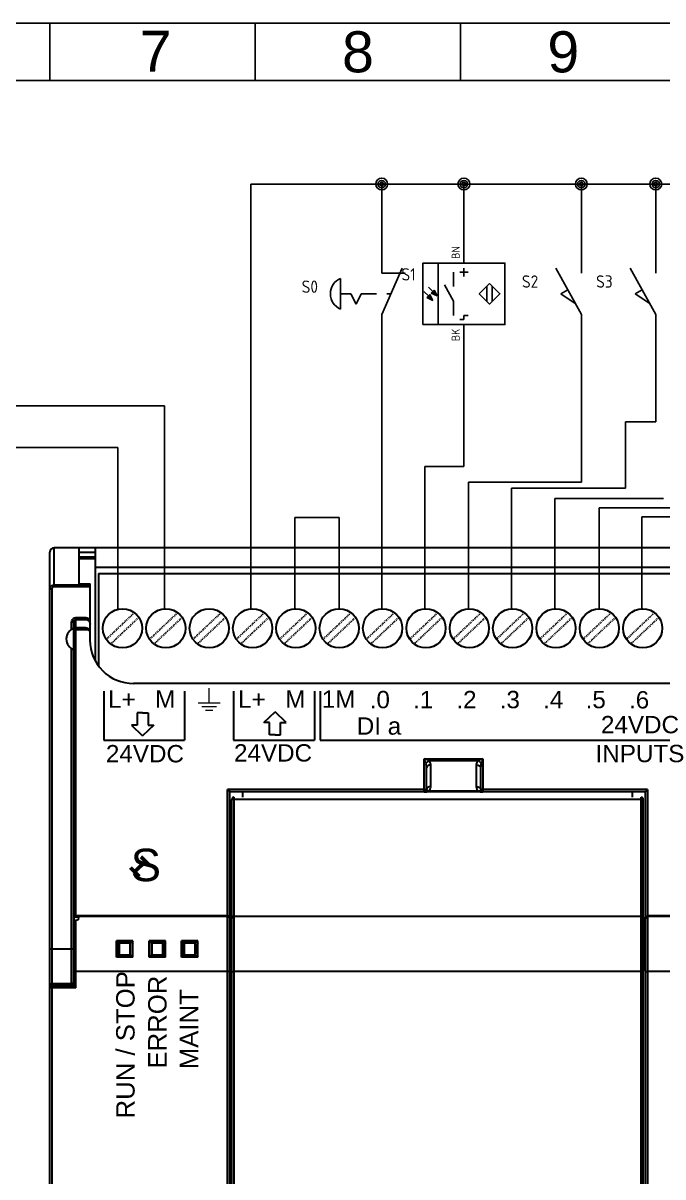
# Model space of a CAD drawing. Extents: x 0 to 414, y 0 to 296.
# Drawn here: x 153.7 to 231.6, y 155.5 to 296 of the extents above; entities that cross this region are included whole.
import ezdxf
from ezdxf.enums import TextEntityAlignment as Align

# ---------------------------------------------------------------- set-up
doc = ezdxf.new("R2010")
doc.units = 0
doc.linetypes.add('DOT', pattern=[0.2, 0.1, -0.1])
doc.layers.get('0').update_dxf_attribs({"lineweight": 30})
for name, color, linetype in [('CARTOUCHE', 7, 'Continuous'), ('NEUTRE', 5, 'Continuous'), ('POSITIF', 1, 'Continuous'), ('SYMS', 7, 'Continuous'), ('TAGS', 150, 'Continuous'), ('TERMS', 123, 'Continuous'), ('YEL_14_THHN', 2, 'Continuous')]:
    doc.layers.add(name, color=color, linetype=linetype)
doc.styles.get("Standard").update_dxf_attribs({"font": 'arial.ttf'})
doc.styles.add('WD_IEC', font='ISOCP2.shx', dxfattribs={"width": 0.9, "height": 4})

# ---------------------------------------------------------------- blocks, each defined once
blk = doc.blocks.new('VPB12ML')
for p, q in [((0, 7.5), (0, 2.5)), ((0, -2.5), (2.5, 3.125)), ((-5, 1.875), (-5, -1.875)), ((0, 2.5), (2.8678, 2.5)), ((-5, 0), (-3.75, 0)), ((-3.125, -1.25), (-3.75, 0)), ((-2.5, 0), (-3.125, -1.25)), ((-2.5, 0), (-0.625, 0)), ((0.625, 0), (1.11111, 0)), ((0, -2.5), (0, -7.5))]:
    blk.add_line(p, q)
blk.add_arc((-4.21875, 0), 2.03125, 112.6198649, 247.3801351)
at = {"style": 'WD_IEC'}
for tag, p in [('INST', (-8, 10.25)), ('LOC', (-8, 6.75)), ('TAG1', (-8, 3.25)), ('DESC1', (-8, -10.35)), ('DESC2', (-8, -13.85)), ('DESC3', (-8, -17.35))]:
    blk.add_attdef(tag, text='', height=2.5, dxfattribs=at).set_placement(p, align=Align.RIGHT)
blk.add_attdef('TERM01', text='', height=2, rotation=90, dxfattribs=at).set_placement((-1, 7.5), align=Align.RIGHT)
at = {"style": 'WD_IEC', "flags": 1}
for tag, p, height in [('X2TERM01', (0, 7.5), 0.32), ('CONTACT', (0.5, 4.5), 1), ('COMMON', (1.75, 3.25), 1), ('X1LINK', (1.5, 0), 0.32), ('ASSYCODE', (1, -4), 1), ('FAMILY', (1, -5.5), 1), ('CATDESC', (1, -7), 1), ('X8TERM02', (0, -7.5), 0.32)]:
    blk.add_attdef(tag, p, '', height=height, dxfattribs=at)
at = {"style": 'WD_IEC', "flags": 9}
for tag, p in [('MFG', (-8.5, -0.25)), ('CAT', (-8.5, -2.75))]:
    blk.add_attdef(tag, text='', height=1.5, dxfattribs=at).set_placement(p, align=Align.RIGHT)
at = {"style": 'WD_IEC'}
blk.add_attdef('TERM02', (-1, -7.5), '', height=2, rotation=90, dxfattribs=at)
at = {"lineweight": 15, "style": 'WD_IEC'}
blk.add_attdef('XREF', text='', height=2.5, dxfattribs=at).set_placement((-8, -6.35), align=Align.RIGHT)
blk = doc.blocks.new('VLS11')
for p, q in [((0, 7.5), (0, 2.5)), ((0, -2.5), (-3.12, 3.12)), ((-2.5, 0), (-1.65, 0.47)), ((-0.74, -1.18), (-2.5, 0)), ((0, -2.5), (0, -7.5))]:
    blk.add_line(p, q)
at = {"style": 'WD_IEC'}
for tag, p in [('INST', (-5.25, 6.75)), ('LOC', (-5.25, 3.75)), ('TAG1', (-5.25, 0.75)), ('XREF', (-5.25, -3.75)), ('DESC1', (-5.25, -6.75)), ('DESC2', (-5.25, -9.75)), ('DESC3', (-5.25, -12.75))]:
    blk.add_attdef(tag, text='', height=2.5, dxfattribs=at).set_placement(p, align=Align.RIGHT)
blk.add_attdef('TERM01', text='', height=2, rotation=90, dxfattribs=at).set_placement((-1, 7.5), align=Align.RIGHT)
at = {"style": 'WD_IEC', "flags": 1}
for tag, p, height in [('X2TERM01', (0, 7.5), 0.32), ('MFG', (2.75, 6.5), 1.5), ('CAT', (2.75, 4), 1.5), ('X4LINK', (-3.42, 0), 0.32), ('X1LINK', (0, 0), 0.32), ('CONTACT', (1, -2.5), 1), ('COMMON', (2.25, -3.75), 1), ('ASSYCODE', (1, -4), 1), ('FAMILY', (1, -5.5), 1), ('CATDESC', (1, -7), 1), ('X8TERM02', (0, -7.5), 0.32)]:
    blk.add_attdef(tag, p, '', height=height, dxfattribs=at)
at = {"style": 'WD_IEC'}
blk.add_attdef('TERM02', (-1, -7.5), '', height=2, rotation=90, dxfattribs=at)
at = {"lineweight": 15, "style": 'WD_IEC'}
blk.add_attdef('WDTAGALT', text='', height=2.5, dxfattribs=at).set_placement((-5.25, -15.75), align=Align.RIGHT)
blk = doc.blocks.new('VPE11PE2')
for p, q in [((-6.25, 7.5), (-6.25, -7.5)), ((0, 6.25), (0, 4.25)), ((-2.5, 5.25), (-2.5, 1.75)), ((-1, 5.25), (1, 5.25)), ((-8.66, -0.53), (-9.72, 0.53)), ((-7.59, 0.53), (-8.66, 1.59)), ((-7.24, 0.88), (-7.95, 0.18)), ((-7.95, 0.18), (-6.53, -0.53)), ((-6.53, -0.53), (-7.24, 0.88)), ((-2.5, -1.75), (-4.69, 2.19)), ((5.62, 1.87), (5.62, -1.88)), ((6.88, 1.87), (6.88, -1.88)), ((-8.3, -0.18), (-9.01, -0.88)), ((-9.01, -0.88), (-7.59, -1.59)), ((-7.59, -1.59), (-8.3, -0.18)), ((-2.5, -1.75), (-2.5, -5.25)), ((0, -6.25), (0, -5.25)), ((0, -5.25), (1, -5.25)), ((-1, -6.25), (0, -6.25))]:
    blk.add_line(p, q)
for points in [[(-10, -7.5), (10, -7.5), (10, 7.5), (-10, 7.5)], [(6.25, 2.5), (8.75, 0), (6.25, -2.5), (3.75, 0)]]:
    blk.add_lwpolyline(points, close=True)
for points in [[(-7.24, 0.88), (-7.95, 0.18), (-6.53, -0.53)], [(-8.3, -0.18), (-9.01, -0.88), (-7.59, -1.59)]]:
    blk.add_solid(points)
at = {"style": 'WD_IEC'}
blk.add_attdef('TERM02', (-1, 8.5), '', height=2, rotation=90, dxfattribs=at)
for tag, p in [('INST', (-11.75, 10.25)), ('LOC', (-11.75, 6.75)), ('TAG1', (-11.75, 3.25)), ('XREF', (-11.75, -1.35)), ('DESC1', (-11.75, -5.2)), ('DESC2', (-11.75, -8.7)), ('DESC3', (-11.75, -12.2)), ('WDTAGALT', (-11.25, -15.12))]:
    blk.add_attdef(tag, text='', height=2.5, dxfattribs=at).set_placement(p, align=Align.RIGHT)
at = {"style": 'WD_IEC', "flags": 1}
for tag, p, height in [('X2TERM02', (0, 7.5), 0.32), ('MFG', (12.75, 6.5), 1.5), ('CAT', (12.75, 4), 1.5), ('ASSYCODE', (11, -4), 1), ('FAMILY', (11, -5.5), 1), ('X8TERM01', (0, -7.5), 0.32), ('CATDESC', (11, -7), 1)]:
    blk.add_attdef(tag, p, '', height=height, dxfattribs=at)
at = {"style": 'WD_IEC'}
blk.add_attdef('TERM01', text='', height=2, rotation=90, dxfattribs=at).set_placement((-1, -8.5), align=Align.RIGHT)
blk = doc.blocks.new('WDDOT')
for radius in [0.72, 0.449, 0.223]:
    blk.add_circle((0, 0), radius)

msp = doc.modelspace()

# ---------------------------------------------------------------- linework, layer by layer
at = {"color": 7, "linetype": 'Continuous'}
for p, q in [((157.52, 227.41), (157.52, 232.1)), ((301.6, 232.1), (157.52, 232.1)), ((160.56, 227.71), (160.56, 232.1)), ((162.54, 218.33), (162.54, 232.1)), ((156.99, 100.68), (156.99, 231.57)), ((160.56, 231.57), (162.54, 231.57)), ((160.56, 231.04), (162.54, 231.04)), ((162.54, 230.78), (160.56, 230.78)), ((264.71, 229.71), (162.54, 229.71)), ((162.92, 229), (162.92, 217.73)), ((162.92, 229), (264.33, 229)), ((157.52, 227.62), (161.88, 227.62)), ((160.56, 227.75), (161.88, 227.75)), ((161.88, 227.71), (160.56, 227.71)), ((161.88, 220.88), (161.88, 227.75)), ((157.26, 105.13), (157.26, 227.12)), ((157.52, 227.41), (161.88, 227.41)), ((160.16, 187.15), (160.16, 223.62)), ((160.16, 223.62), (161.35, 223.62)), ((160.16, 223.41), (161.35, 223.41)), ((159.63, 222.2), (159.63, 223.05)), ((159.9, 186.96), (159.9, 223.09)), ((161.35, 222.38), (160.16, 222.38)), ((161.35, 222.15), (160.16, 222.15)), ((159.63, 178.81), (159.63, 219.83)), ((283.26, 215.61), (167.15, 215.61)), ((202.58, 202.41), (202.58, 206.42)), ((202.72, 205.99), (202.58, 206.42)), ((202.78, 206.35), (202.58, 206.42)), ((202.58, 206.42), (209.71, 206.42)), ((202.78, 205.83), (202.72, 205.99)), ((202.93, 206.3), (202.78, 206.35)), ((202.84, 202.68), (202.84, 205.33)), ((203.06, 206.25), (202.93, 206.3)), ((203.17, 206.22), (203.06, 206.25)), ((203.17, 206.22), (209.12, 206.22)), ((203.37, 203.04), (203.37, 205.7)), ((208.91, 205.7), (208.91, 203.04)), ((209.22, 206.25), (209.12, 206.22)), ((209.35, 206.3), (209.22, 206.25)), ((209.51, 206.35), (209.35, 206.3)), ((209.44, 205.33), (209.44, 202.68)), ((209.71, 206.42), (209.51, 206.35)), ((209.61, 206.13), (209.51, 205.83)), ((209.71, 206.42), (209.61, 206.13)), ((209.71, 206.42), (209.71, 202.41)), ((178.63, 132.86), (178.63, 202.69)), ((202.58, 202.69), (178.63, 202.69)), ((178.9, 187.07), (178.9, 202.41)), ((178.9, 133.14), (178.9, 202.41)), ((229.5, 202.41), (178.9, 202.41)), ((180.48, 201.75), (180.48, 202.41)), ((209.71, 202.41), (202.58, 202.41)), ((202.87, 202.55), (202.77, 202.49)), ((202.86, 202.43), (202.94, 202.44)), ((209.13, 202.49), (203.15, 202.49)), ((209.42, 202.55), (209.51, 202.49)), ((209.57, 202.42), (209.71, 202.41)), ((229.76, 202.69), (209.71, 202.69)), ((227.91, 201.75), (227.91, 202.41)), ((229.5, 133.14), (229.5, 202.41)), ((229.76, 202.69), (229.76, 132.86)), ((179.16, 134.06), (179.16, 201.49)), ((179.42, 133.8), (179.42, 201.75)), ((179.42, 201.5), (228.97, 201.5)), ((228.97, 133.8), (228.97, 201.75)), ((229.23, 134.06), (229.23, 201.49)), ((159.92, 187.06), (159.9, 186.96)), ((159.91, 187), (159.9, 186.91)), ((159.9, 179.08), (159.9, 186.91)), ((159.96, 187.07), (159.91, 187)), ((159.96, 186.67), (159.96, 187.07)), ((178.63, 187.31), (160.16, 187.31)), ((178.63, 187.22), (160.16, 187.22)), ((178.88, 187.06), (178.9, 186.96)), ((178.9, 151.62), (178.9, 186.96)), ((228.97, 187.22), (179.42, 187.22)), ((229.23, 186.96), (229.2, 187.09)), ((229.21, 187.16), (229.23, 187.07)), ((229.23, 187.07), (229.23, 180.64)), ((298.96, 187.31), (229.76, 187.31)), ((298.96, 187.22), (229.76, 187.22)), ((160.16, 178.55), (160.16, 186.77)), ((179.16, 185.86), (178.9, 185.86)), ((179.16, 185.65), (178.9, 185.65)), ((229.5, 185.86), (229.23, 185.86)), ((229.5, 185.65), (229.23, 185.65)), ((165.11, 184.27), (165.17, 184.21)), ((167.09, 184.27), (165.11, 184.27)), ((165.17, 184.21), (165.2, 184.21)), ((165.2, 184.21), (165.22, 184.21)), ((166.97, 184.21), (165.22, 184.21)), ((166.97, 184.21), (167.03, 184.21)), ((167.09, 184.27), (167.03, 184.21)), ((169.12, 184.21), (169.06, 184.27)), ((171.05, 184.27), (169.06, 184.27)), ((169.12, 184.21), (169.16, 184.21)), ((169.16, 184.21), (169.18, 184.21)), ((170.93, 184.21), (169.18, 184.21)), ((170.93, 184.21), (170.99, 184.21)), ((170.99, 184.21), (171.05, 184.27)), ((173.08, 184.21), (173.02, 184.27)), ((175.01, 184.27), (173.02, 184.27)), ((173.08, 184.21), (173.12, 184.21)), ((173.12, 184.21), (173.14, 184.21)), ((174.89, 184.21), (173.14, 184.21)), ((174.89, 184.21), (174.95, 184.21)), ((174.95, 184.21), (175.01, 184.27)), ((156.99, 183.28), (159.9, 183.28)), ((166.77, 183.99), (165.43, 183.99)), ((167.05, 183.58), (167.05, 183.38)), ((167.05, 183.38), (167.05, 183.18)), ((167.05, 183.18), (167.05, 182.98)), ((167.05, 182.98), (167.06, 182.82)), ((167.09, 183.96), (167.06, 183.94)), ((167.06, 183.94), (167.09, 183.85)), ((167.06, 182.62), (167.09, 182.71)), ((169.09, 183.94), (169.07, 183.85)), ((169.09, 182.62), (169.07, 182.71)), ((169.07, 182.6), (169.09, 182.62)), ((169.1, 183.57), (169.1, 183.74)), ((169.1, 183.38), (169.1, 183.57)), ((169.1, 183.17), (169.1, 183.38)), ((169.1, 182.98), (169.1, 183.17)), ((170.72, 183.99), (169.39, 183.99)), ((171.01, 183.58), (171.01, 183.38)), ((171.01, 183.38), (171.01, 183.18)), ((171.01, 183.18), (171.01, 182.98)), ((171.01, 182.98), (171.02, 182.82)), ((171.05, 183.96), (171.02, 183.94)), ((171.02, 183.94), (171.05, 183.85)), ((171.02, 182.62), (171.05, 182.71)), ((173.05, 183.94), (173.02, 183.85)), ((173.05, 182.62), (173.02, 182.71)), ((173.02, 182.6), (173.05, 182.62)), ((173.06, 183.57), (173.06, 183.74)), ((173.06, 183.38), (173.06, 183.57)), ((173.06, 183.17), (173.06, 183.38)), ((173.06, 182.98), (173.06, 183.17)), ((174.68, 183.99), (173.35, 183.99)), ((174.97, 183.58), (174.97, 183.38)), ((174.97, 183.38), (174.97, 183.18)), ((174.97, 183.18), (174.97, 182.98)), ((174.97, 182.98), (174.97, 182.82)), ((175.01, 183.96), (174.98, 183.94)), ((174.98, 183.94), (175, 183.85)), ((174.98, 182.62), (175, 182.71)), ((165.11, 182.29), (165.17, 182.35)), ((167.09, 182.29), (165.11, 182.29)), ((165.22, 182.35), (165.17, 182.35)), ((165.22, 182.35), (166.97, 182.35)), ((165.43, 182.56), (166.77, 182.56)), ((166.99, 182.35), (166.97, 182.35)), ((167.03, 182.35), (166.99, 182.35)), ((167.09, 182.29), (167.03, 182.35)), ((169.12, 182.35), (169.06, 182.29)), ((171.05, 182.29), (169.06, 182.29)), ((169.18, 182.35), (169.12, 182.35)), ((169.18, 182.35), (170.93, 182.35)), ((169.39, 182.56), (170.72, 182.56)), ((170.99, 182.35), (170.93, 182.35)), ((170.99, 182.35), (171.05, 182.29)), ((173.08, 182.35), (173.02, 182.29)), ((175.01, 182.29), (173.02, 182.29)), ((173.14, 182.35), (173.08, 182.35)), ((173.14, 182.35), (174.89, 182.35)), ((173.35, 182.56), (174.68, 182.56)), ((174.95, 182.35), (174.89, 182.35)), ((174.95, 182.35), (175.01, 182.29)), ((179.16, 181.26), (178.9, 181.26)), ((229.5, 181.26), (229.23, 181.26)), ((178.63, 180.53), (160.16, 180.53)), ((228.97, 180.53), (179.42, 180.53)), ((298.96, 180.53), (229.76, 180.53)), ((157.26, 179.07), (159.63, 179.07)), ((159.64, 178.81), (157.26, 178.81)), ((160.16, 178.55), (157.26, 178.55)), ((159.73, 178.76), (159.68, 178.79)), ((159.85, 178.71), (159.73, 178.76)), ((159.92, 179.03), (159.91, 179.06)), ((159.98, 178.91), (159.92, 179.03)), ((160.16, 178.55), (159.98, 178.91))]:
    msp.add_line(p, q, dxfattribs=at)
at = {"linetype": 'DOT'}
for p, q in [((163.85, 220.98), (167.28, 224.23)), ((164.39, 220.41), (167.82, 223.66)), ((169.12, 220.98), (172.55, 224.23)), ((169.67, 220.41), (173.1, 223.66)), ((174.4, 220.98), (177.83, 224.23)), ((174.95, 220.41), (178.38, 223.66)), ((179.68, 220.98), (183.11, 224.23)), ((180.22, 220.41), (183.65, 223.66)), ((184.96, 220.98), (188.39, 224.23)), ((185.5, 220.41), (188.93, 223.66)), ((190.24, 220.98), (193.66, 224.23)), ((190.78, 220.41), (194.21, 223.66)), ((195.51, 220.98), (198.94, 224.23)), ((196.06, 220.41), (199.49, 223.66)), ((200.79, 220.98), (204.22, 224.23)), ((201.34, 220.41), (204.76, 223.66)), ((206.07, 220.98), (209.5, 224.23)), ((206.61, 220.41), (210.04, 223.66)), ((211.35, 220.98), (214.78, 224.23)), ((211.89, 220.41), (215.32, 223.66)), ((216.62, 220.98), (220.05, 224.23)), ((217.17, 220.41), (220.6, 223.66)), ((221.9, 220.98), (225.33, 224.23)), ((222.45, 220.41), (225.88, 223.66)), ((227.18, 220.98), (230.61, 224.23)), ((227.72, 220.41), (231.15, 223.66))]:
    msp.add_line(p, q, dxfattribs=at)
at = {"color": 7, "linetype": 'Continuous', "lineweight": 15}
for p, q in [((176.38, 213.24), (176.38, 215.05)), ((175.03, 213.24), (177.74, 213.24)), ((175.48, 212.79), (177.29, 212.79)), ((175.93, 212.34), (176.83, 212.34))]:
    msp.add_line(p, q, dxfattribs=at)
for p, q in [((163.57, 214.67), (163.57, 208.72)), ((173.37, 214.67), (173.37, 208.72)), ((179.35, 214.67), (179.35, 208.72)), ((189.21, 214.67), (189.21, 208.72)), ((189.9, 214.67), (189.9, 208.72)), ((183.05, 210.84), (184.41, 212.15)), ((185.76, 210.84), (184.41, 212.15)), ((167.6, 212.01), (167.6, 210.54)), ((168.28, 212.01), (167.6, 212.01)), ((168.28, 212.01), (168.96, 212.01)), ((168.96, 212.01), (168.96, 210.54)), ((183.73, 210.84), (183.05, 210.84)), ((183.73, 209.36), (183.73, 210.84)), ((185.08, 209.36), (185.08, 210.84)), ((185.08, 210.84), (185.76, 210.84)), ((166.92, 210.54), (168.28, 209.22)), ((167.6, 210.54), (166.92, 210.54)), ((169.64, 210.54), (168.28, 209.22)), ((168.96, 210.54), (169.64, 210.54)), ((184.41, 209.36), (183.73, 209.36)), ((184.41, 209.36), (185.08, 209.36)), ((163.57, 208.72), (173.37, 208.72)), ((179.35, 208.72), (189.21, 208.72)), ((189.9, 208.72), (264.76, 208.72)), ((168.43, 193.96), (167.32, 192.86)), ((168.52, 193.87), (167.41, 192.76)), ((167.97, 194.41), (169.02, 193.37)), ((168.06, 194.51), (169.12, 193.46)), ((168.15, 194.6), (169.21, 193.56)), ((166.7, 193.1), (167.76, 192.05)), ((166.79, 193.19), (167.85, 192.15)), ((166.88, 193.29), (167.94, 192.24)), ((168.61, 193.78), (167.51, 192.67))]:
    msp.add_line(p, q)
at = {"color": 7, "linetype": 'Continuous'}
for points in [[(156.99, 227.08), (157, 227.16), (157.02, 227.24), (157.05, 227.33), (157.1, 227.41), (157.17, 227.48), (157.24, 227.54), (157.33, 227.58), (157.42, 227.61), (157.52, 227.62)], [(156.99, 227.08), (157.03, 227.1), (157.13, 227.12), (157.26, 227.12)], [(157.26, 227.12), (157.26, 227.16), (157.27, 227.21), (157.29, 227.25), (157.31, 227.3), (157.34, 227.33), (157.38, 227.37), (157.43, 227.39), (157.47, 227.4), (157.52, 227.41)], [(159.63, 223.05), (159.66, 223.24), (159.74, 223.4), (159.86, 223.52), (160, 223.59), (160.16, 223.62)], [(159.9, 223.09), (159.91, 223.19), (159.95, 223.28), (160.01, 223.35), (160.08, 223.39), (160.16, 223.41)], [(161.35, 223.62), (161.54, 223.6), (161.71, 223.52), (161.88, 223.4)], [(161.35, 223.41), (161.5, 223.38), (161.65, 223.3), (161.77, 223.17), (161.85, 223), (161.88, 222.81)], [(159.9, 223.09), (159.86, 223.07), (159.76, 223.06), (159.63, 223.05)], [(159.9, 222.13), (159.92, 222.22), (159.97, 222.31), (160.06, 222.36), (160.16, 222.38)], [(160.16, 222.15), (160.06, 222.15), (159.97, 222.15), (159.92, 222.14), (159.9, 222.13)], [(161.35, 222.38), (161.44, 222.38), (161.51, 222.36), (161.58, 222.33), (161.64, 222.31), (161.68, 222.28), (161.73, 222.24), (161.76, 222.2), (161.8, 222.16), (161.82, 222.12), (161.85, 222.07), (161.86, 222.02), (161.87, 221.97), (161.88, 221.92)], [(161.88, 221.92), (161.87, 221.95), (161.86, 221.97), (161.85, 222), (161.82, 222.02), (161.8, 222.04), (161.76, 222.06), (161.73, 222.08), (161.68, 222.1), (161.64, 222.12), (161.58, 222.13), (161.51, 222.14), (161.44, 222.15), (161.35, 222.15)], [(203.17, 206.22), (203.01, 206.11), (202.87, 205.98), (202.78, 205.83)], [(202.84, 205.33), (202.84, 205.52), (202.81, 205.69), (202.78, 205.83)], [(203.37, 205.7), (203.17, 205.67), (203, 205.59), (202.88, 205.47), (202.84, 205.33)], [(203.37, 205.7), (203.35, 205.89), (203.27, 206.07), (203.17, 206.22)], [(209.12, 206.22), (209.01, 206.07), (208.94, 205.89), (208.91, 205.7)], [(208.91, 205.7), (209.12, 205.67), (209.29, 205.59), (209.4, 205.47), (209.44, 205.33)], [(209.12, 206.22), (209.28, 206.11), (209.41, 205.98), (209.51, 205.83)], [(209.51, 205.83), (209.47, 205.68), (209.45, 205.52), (209.44, 205.33)], [(178.9, 202.41), (178.88, 202.44), (178.83, 202.49), (178.77, 202.55), (178.7, 202.62), (178.63, 202.69)], [(202.58, 202.69), (202.68, 202.69), (202.76, 202.69), (202.82, 202.68), (202.84, 202.68)], [(202.58, 202.41), (202.68, 202.41), (202.77, 202.42), (202.86, 202.43)], [(203.37, 203.04), (203.17, 203.01), (203, 202.93), (202.88, 202.81), (202.84, 202.68)], [(203.15, 202.49), (203, 202.55), (202.87, 202.55)], [(202.94, 202.44), (203.02, 202.46), (203.09, 202.47), (203.15, 202.49)], [(203.15, 202.49), (203.24, 202.6), (203.31, 202.73), (203.35, 202.88), (203.37, 203.04)], [(208.91, 203.04), (208.93, 202.88), (208.98, 202.73), (209.04, 202.6), (209.13, 202.49)], [(208.91, 203.04), (209.12, 203.01), (209.29, 202.93), (209.4, 202.81), (209.44, 202.68)], [(209.13, 202.49), (209.28, 202.55), (209.42, 202.55)], [(209.13, 202.49), (209.21, 202.47), (209.32, 202.44)], [(209.32, 202.44), (209.44, 202.43), (209.57, 202.42)], [(209.71, 202.69), (209.61, 202.69), (209.52, 202.69), (209.46, 202.68), (209.44, 202.68)], [(229.5, 202.41), (229.52, 202.44), (229.56, 202.49), (229.62, 202.55), (229.69, 202.62), (229.76, 202.69)], [(179.16, 201.49), (179.19, 201.5), (179.29, 201.5), (179.42, 201.5)], [(229.23, 201.49), (229.2, 201.5), (229.1, 201.5), (228.97, 201.5)], [(159.9, 187.07), (159.91, 187.15), (159.95, 187.21), (160.01, 187.27), (160.08, 187.3), (160.16, 187.31)], [(160.16, 187.22), (160.06, 187.2), (159.97, 187.15), (159.92, 187.06)], [(160.16, 187.15), (160.09, 187.15), (160.02, 187.12), (159.96, 187.07)], [(160.56, 187), (160.53, 187.06), (160.45, 187.1), (160.32, 187.13), (160.16, 187.15)], [(160.16, 186.77), (160.32, 186.81), (160.45, 186.87), (160.53, 186.93), (160.56, 187)], [(178.86, 187.2), (178.8, 187.25), (178.73, 187.29), (178.63, 187.31)], [(178.63, 187.22), (178.73, 187.2), (178.82, 187.15), (178.88, 187.06)], [(178.9, 187.07), (178.89, 187.13), (178.86, 187.2)], [(179.16, 187.07), (179.18, 187.16), (179.24, 187.24), (179.32, 187.29), (179.42, 187.31)], [(179.16, 186.96), (179.2, 187.09), (179.29, 187.19), (179.42, 187.22)], [(228.97, 187.31), (229.07, 187.29), (229.16, 187.24), (229.21, 187.16)], [(229.2, 187.09), (229.1, 187.19), (228.97, 187.22)], [(229.5, 187.07), (229.51, 187.13), (229.54, 187.2), (229.59, 187.25), (229.66, 187.29), (229.76, 187.31)], [(229.76, 187.22), (229.66, 187.2), (229.57, 187.15), (229.52, 187.06), (229.5, 186.96)], [(159.9, 186.5), (159.91, 186.59), (159.96, 186.67)], [(159.96, 186.67), (160.02, 186.72), (160.09, 186.75), (160.16, 186.77)], [(165.11, 182.29), (165.11, 182.95), (165.11, 183.61), (165.11, 184.27)], [(165.17, 184.21), (165.17, 183.59), (165.17, 182.97), (165.17, 182.35)], [(165.22, 184.21), (165.29, 184.14), (165.36, 184.07), (165.43, 183.99)], [(166.97, 184.21), (166.91, 184.14), (166.84, 184.07), (166.77, 183.99)], [(167.03, 182.35), (167.03, 182.97), (167.03, 183.59), (167.03, 184.21)], [(167.09, 182.29), (167.09, 182.95), (167.09, 183.61), (167.09, 184.27)], [(169.06, 182.29), (169.07, 182.95), (169.07, 183.61), (169.06, 184.27)], [(169.12, 184.21), (169.13, 183.59), (169.13, 182.97), (169.12, 182.35)], [(169.18, 184.21), (169.25, 184.14), (169.32, 184.07), (169.39, 183.99)], [(170.93, 184.21), (170.86, 184.14), (170.79, 184.07), (170.72, 183.99)], [(170.99, 182.35), (170.99, 182.97), (170.99, 183.59), (170.99, 184.21)], [(171.05, 182.29), (171.05, 182.95), (171.05, 183.61), (171.05, 184.27)], [(173.02, 182.29), (173.02, 182.95), (173.02, 183.61), (173.02, 184.27)], [(173.08, 184.21), (173.08, 183.59), (173.08, 182.97), (173.08, 182.35)], [(173.14, 184.21), (173.21, 184.14), (173.28, 184.07), (173.35, 183.99)], [(174.89, 184.21), (174.82, 184.14), (174.75, 184.07), (174.68, 183.99)], [(174.95, 182.35), (174.94, 182.97), (174.94, 183.59), (174.95, 184.21)], [(175.01, 182.29), (175, 182.95), (175, 183.61), (175.01, 184.27)], [(165.43, 183.99), (165.43, 183.04), (165.43, 182.56)], [(166.77, 182.56), (166.76, 183.52), (166.77, 183.99)], [(167.06, 183.94), (167.06, 183.93), (167.06, 183.9), (167.06, 183.86), (167.06, 183.81), (167.06, 183.74), (167.05, 183.58)], [(167.06, 182.82), (167.06, 182.75), (167.06, 182.7), (167.06, 182.66), (167.06, 182.63), (167.06, 182.62)], [(169.1, 183.74), (169.1, 183.81), (169.09, 183.86), (169.09, 183.9), (169.09, 183.93), (169.09, 183.94)], [(169.09, 182.62), (169.09, 182.63), (169.09, 182.65), (169.09, 182.69), (169.1, 182.75), (169.1, 182.81), (169.1, 182.98)], [(169.39, 183.99), (169.39, 183.04), (169.39, 182.56)], [(170.72, 182.56), (170.72, 183.52), (170.72, 183.99)], [(171.02, 183.94), (171.02, 183.93), (171.02, 183.9), (171.02, 183.86), (171.02, 183.81), (171.02, 183.74), (171.01, 183.58)], [(171.02, 182.82), (171.02, 182.75), (171.02, 182.7), (171.02, 182.66), (171.02, 182.63), (171.02, 182.62)], [(173.06, 183.74), (173.05, 183.81), (173.05, 183.86), (173.05, 183.9), (173.05, 183.93), (173.05, 183.94)], [(173.05, 182.62), (173.05, 182.63), (173.05, 182.65), (173.05, 182.69), (173.05, 182.75), (173.06, 182.81), (173.06, 182.98)], [(173.35, 183.99), (173.35, 183.04), (173.35, 182.56)], [(174.68, 182.56), (174.68, 183.52), (174.68, 183.99)], [(174.98, 183.94), (174.98, 183.93), (174.98, 183.9), (174.98, 183.86), (174.97, 183.81), (174.97, 183.74), (174.97, 183.58)], [(174.97, 182.82), (174.97, 182.75), (174.98, 182.7), (174.98, 182.66), (174.98, 182.63), (174.98, 182.62)], [(165.22, 182.35), (165.29, 182.42), (165.36, 182.49), (165.43, 182.56)], [(166.97, 182.35), (166.91, 182.42), (166.84, 182.49), (166.77, 182.56)], [(169.18, 182.35), (169.25, 182.42), (169.32, 182.49), (169.39, 182.56)], [(170.93, 182.35), (170.86, 182.42), (170.79, 182.49), (170.72, 182.56)], [(173.14, 182.35), (173.21, 182.42), (173.28, 182.49), (173.35, 182.56)], [(174.89, 182.35), (174.82, 182.42), (174.75, 182.49), (174.68, 182.56)], [(160.16, 180.53), (160.06, 180.54), (159.98, 180.56), (159.92, 180.59), (159.9, 180.64)], [(178.9, 180.64), (178.88, 180.6), (178.82, 180.56), (178.74, 180.54), (178.63, 180.53)], [(179.16, 180.64), (179.19, 180.58), (179.29, 180.54), (179.42, 180.53)], [(229.23, 180.64), (229.2, 180.58), (229.11, 180.54), (228.97, 180.53)], [(229.5, 180.64), (229.51, 180.6), (229.57, 180.56), (229.66, 180.54), (229.76, 180.53)], [(156.99, 178.81), (157.01, 178.91), (157.07, 179), (157.16, 179.05), (157.26, 179.07)], [(157.26, 178.81), (157.2, 178.8), (157.15, 178.79), (157.09, 178.75), (157.04, 178.7), (157.01, 178.63), (156.99, 178.55)], [(157.26, 178.55), (157.16, 178.55), (157.07, 178.55), (157.01, 178.55), (156.99, 178.55)], [(159.82, 179.15), (159.73, 179.09), (159.63, 179.07)], [(159.9, 179.08), (159.86, 178.95), (159.76, 178.85), (159.63, 178.81)], [(159.64, 178.81), (159.63, 178.81), (159.63, 178.81)], [(159.9, 179.07), (159.86, 178.94), (159.77, 178.84), (159.64, 178.81)], [(159.68, 178.79), (159.67, 178.8), (159.65, 178.8), (159.64, 178.81), (159.64, 178.81)], [(159.9, 179.34), (159.88, 179.24), (159.82, 179.15)], [(160.16, 178.55), (160.08, 178.59), (159.85, 178.71)], [(159.9, 179.07), (159.9, 179.07), (159.9, 179.08)], [(159.91, 179.06), (159.9, 179.07), (159.9, 179.07)]]:
    msp.add_lwpolyline(points, dxfattribs=at)
for centre in [(165.83, 222.32), (171.11, 222.32), (176.39, 222.32), (181.67, 222.32), (186.94, 222.32), (192.22, 222.32), (197.5, 222.32), (202.78, 222.32), (208.06, 222.32), (213.33, 222.32), (218.61, 222.32), (223.89, 222.32), (229.17, 222.32)]:
    msp.add_circle(centre, 2.39, dxfattribs=at)
for centre, radius, start, end in [((157.52, 231.57), 0.528, 90, 180), ((160.38, 221.02), 1.4, 110.016, 249.984), ((167.15, 220.88), 5.28, 179.9999, 270.0004), ((202.58, 202.68), 0.264, 270, 0), ((209.71, 202.68), 0.264, 180, 270), ((179.42, 201.49), 0.264, 90, 180), ((179.42, 201.49), 0.264, 90, 180), ((228.97, 201.49), 0.264, 0, 90)]:
    msp.add_arc(centre, radius, start, end, dxfattribs=at)
at = {"layer": 'CARTOUCHE'}
for p, q in [((414, 296), (0, 296)), ((157, 296), (157, 289)), ((182, 296), (182, 289)), ((207, 296), (207, 289)), ((414, 289), (0, 289))]:
    msp.add_line(p, q, dxfattribs=at)
at = {"layer": 'NEUTRE', "color": 5}
for p, q in [((150.45, 249.39), (170.95, 249.39)), ((170.95, 249.39), (170.95, 224.71))]:
    msp.add_line(p, q, dxfattribs=at)
at = {"layer": 'POSITIF'}
for p, q in [((140.38, 244.35), (165.26, 244.35)), ((165.26, 244.35), (165.26, 224.65))]:
    msp.add_line(p, q, dxfattribs=at)
at = {"layer": 'YEL_14_THHN', "color": 1}
for p, q in [((181.47, 224.71), (181.47, 276.4)), ((181.47, 276.4), (197.39, 276.4)), ((197.39, 276.4), (197.39, 270.54)), ((197.39, 276.4), (207.4, 276.4)), ((207.4, 276.4), (207.4, 266.79)), ((207.4, 276.4), (221.7, 276.4)), ((221.7, 276.4), (221.7, 270.54)), ((221.7, 276.4), (230.76, 276.4)), ((230.76, 276.4), (230.76, 270.54)), ((230.76, 276.4), (239.54, 276.4))]:
    msp.add_line(p, q, dxfattribs=at)
at = {"layer": 'YEL_14_THHN', "color": 6}
for p, q in [((207.4, 242), (207.4, 259.29)), ((202.64, 224.71), (202.64, 242)), ((202.64, 242), (207.4, 242))]:
    msp.add_line(p, q, dxfattribs=at)
at = {"layer": 'YEL_14_THHN', "color": 241}
for p, q in [((197.4, 224.71), (197.4, 255.54)), ((229.08, 224.71), (229.08, 235.91)), ((229.08, 235.91), (239.1, 235.91))]:
    msp.add_line(p, q, dxfattribs=at)
at = {"layer": 'YEL_14_THHN', "color": 64}
for p, q in [((221.7, 240.13), (221.7, 255.54)), ((207.95, 224.71), (207.95, 240.13)), ((207.95, 240.13), (221.7, 240.13))]:
    msp.add_line(p, q, dxfattribs=at)
at = {"layer": 'YEL_14_THHN', "color": 40}
for p, q in [((230.76, 247.45), (230.76, 255.54)), ((227.09, 239.36), (227.09, 247.45)), ((227.09, 247.45), (230.76, 247.45)), ((213.21, 224.71), (213.21, 239.36)), ((213.21, 239.36), (227.09, 239.36))]:
    msp.add_line(p, q, dxfattribs=at)
at = {"layer": 'YEL_14_THHN', "color": 4}
for p, q in [((218.48, 224.71), (218.48, 238.14)), ((218.48, 238.14), (231.71, 238.14))]:
    msp.add_line(p, q, dxfattribs=at)
at = {"layer": 'YEL_14_THHN', "color": 11}
for p, q in [((223.88, 224.72), (223.88, 236.99)), ((223.88, 236.99), (235.46, 236.99))]:
    msp.add_line(p, q, dxfattribs=at)
at = {"layer": 'YEL_14_THHN', "color": 5}
for p, q in [((186.83, 224.71), (186.83, 235.82)), ((186.83, 235.82), (192.22, 235.82)), ((192.22, 235.82), (192.22, 224.73))]:
    msp.add_line(p, q, dxfattribs=at)

# ---------------------------------------------------------------- block references
at = {"layer": 'SYMS'}
for p in [(197.39, 276.4), (207.4, 276.4), (221.7, 276.4), (230.76, 276.4)]:
    msp.add_blockref('WDDOT', p, dxfattribs=at)
ref = msp.add_blockref('VPB12ML', (197.39, 263.04), dxfattribs=at)
ref.add_attrib('TAG1', 'S0', dxfattribs={"layer": 'TAGS', "height": 1.5, "style": 'WD_IEC'}).set_placement((189.63, 263.16), align=Align.RIGHT)
ref = msp.add_blockref('VLS11', (221.7, 263.04), dxfattribs=at)
ref.add_attrib('TAG1', 'S2', dxfattribs={"layer": 'TAGS', "height": 1.5, "style": 'WD_IEC'}).set_placement((216.45, 263.79), align=Align.RIGHT)
ref = msp.add_blockref('VLS11', (230.76, 263.04), dxfattribs=at)
ref.add_attrib('TAG1', 'S3', dxfattribs={"layer": 'TAGS', "height": 1.5, "style": 'WD_IEC'}).set_placement((225.51, 263.79), align=Align.RIGHT)
ref = msp.add_blockref('VPE11PE2', (207.4, 263.04), dxfattribs=dict(at, xscale=0.5, yscale=0.5, zscale=0.5))
ref.add_attrib('TERM02', 'BN', (206.9, 267.29), dxfattribs={"layer": 'TERMS', "height": 1, "rotation": 90, "style": 'WD_IEC'})
ref.add_attrib('TERM01', 'BK', dxfattribs={"layer": 'TERMS', "height": 1, "rotation": 90, "style": 'WD_IEC'}).set_placement((206.9, 258.79), align=Align.RIGHT)
ref.add_attrib('TAG1', 'S1', dxfattribs={"layer": 'TAGS', "height": 1.5, "style": 'WD_IEC'}).set_placement((201.53, 264.66), align=Align.RIGHT)

# ---------------------------------------------------------------- texts
for s, insert, char_height, width, attachment_point in [('L+', (165.76, 214.75), 2.111, 7.0019, 2), ('M', (171.03, 214.75), 2.11, 7.0019, 2), ('L+', (181.59, 214.75), 2.111, 7.0019, 2), ('M', (186.87, 214.75), 2.11, 7.0019, 2), ('1M', (192.14, 214.75), 2.111, 7.0019, 2), ('.0', (197.16, 214.7), 2.111, 7.0019, 2), ('.1', (202.44, 214.7), 2.111, 7.0019, 2), ('.2', (207.71, 214.7), 2.111, 7.0019, 2), ('.3', (212.99, 214.7), 2.111, 7.0019, 2), ('.4', (218.27, 214.7), 2.111, 7.0019, 2), ('.5', (223.45, 214.7), 2.111, 7.0019, 2), ('.5', (223.45, 212.56), 2.111, 7.0019, 8), ('.6', (228.73, 212.53), 2.111, 7.0019, 8), ('DI a', (197.06, 211.48), 2.111, 7.0019, 2), ('24VDC INPUTS', (228.84, 205.99), 2.1111, 17.0308, 8), ('24VDC', (168.56, 208.11), 2.111, 16.3652, 2), ('24VDC', (184.16, 208.21), 2.111, 11.285, 2), ('S', (166.83, 195.49), 3.96, 5.6594, 1)]:
    msp.add_mtext(s, dxfattribs=dict(insert=insert, char_height=char_height, width=width, attachment_point=attachment_point))
at = {"char_height": 2.243, "attachment_point": 1, "rotation": 90}
for s, insert, width in [('RUN / STOP', (165.06, 162.65), 20.7779), ('ERROR', (168.95, 168.72), 8.6762), ('MAINT', (172.8, 168.64), 8.1096)]:
    msp.add_mtext(s, dxfattribs=dict(at, insert=insert, width=width))
at = {"layer": 'CARTOUCHE'}
for s, p in [('7', (169.86, 292.57)), ('8', (194.5, 292.5)), ('9', (219.5, 292.5))]:
    msp.add_text(s, height=5, dxfattribs=at).set_placement(p, align=Align.MIDDLE_CENTER)

doc.saveas('drawing.dxf')
